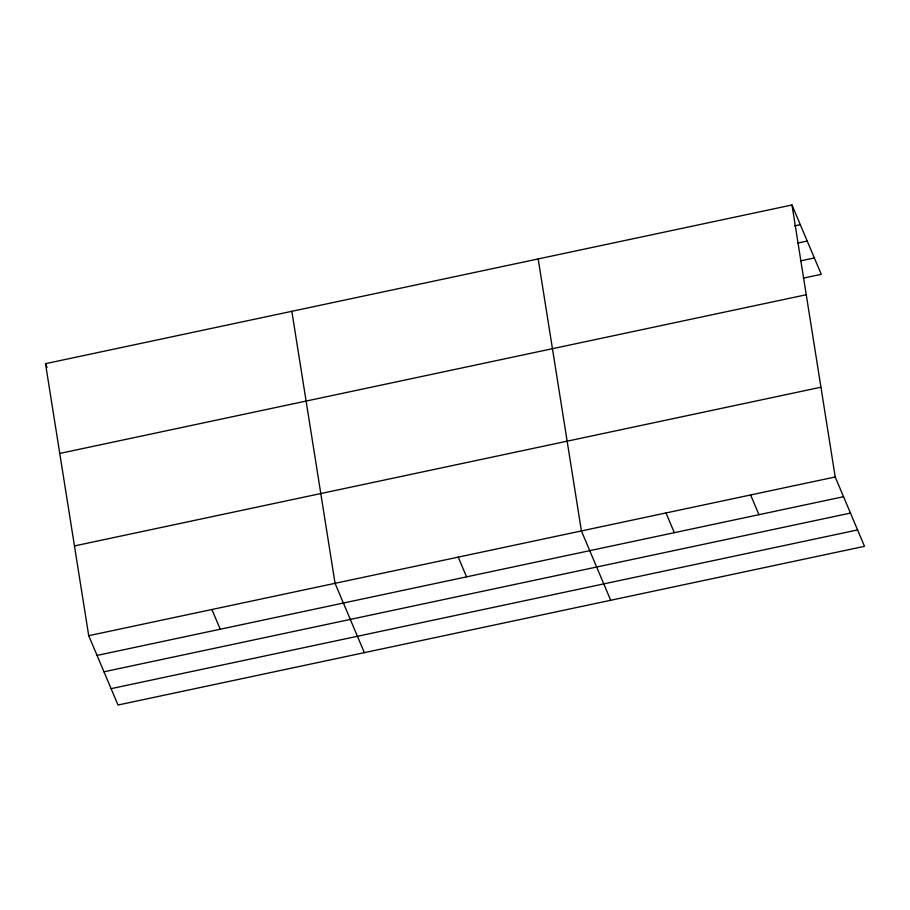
<?xml version="1.0" encoding="UTF-8"?>
<svg xmlns="http://www.w3.org/2000/svg" width="910" height="910" viewBox="0 0 910 910"><rect width="100%" height="100%" fill="white"/><g stroke="black" fill="none" stroke-linecap="round" stroke-linejoin="round"><path stroke-width="1.36" d="M791.984 204.977L835.209 476.976L864.5 546.318L118.016 705.022L88.725 635.692L45.5 363.682L791.984 204.977L821.275 274.308L803.246 278.142M794.771 225.873L800.322 224.69M797.524 243.129L807.238 241.07M800.493 260.886L814.359 257.939M59.764 453.442L806.249 294.738M74.461 545.932L820.945 387.216M88.725 635.692L835.209 476.976M97.051 655.416L843.547 496.701M103.968 671.785L850.463 513.069M111.1 688.654L857.584 529.938M750.613 494.96L758.94 514.685M666.006 512.956L674.344 532.68M610.69 600.282L581.41 530.939L538.185 258.929M458.23 557.125L466.568 576.849M364.353 652.652L335.062 583.321L291.837 311.311M211.893 609.507L220.22 629.231M45.5 363.682L47.058 367.378"/></g></svg>
